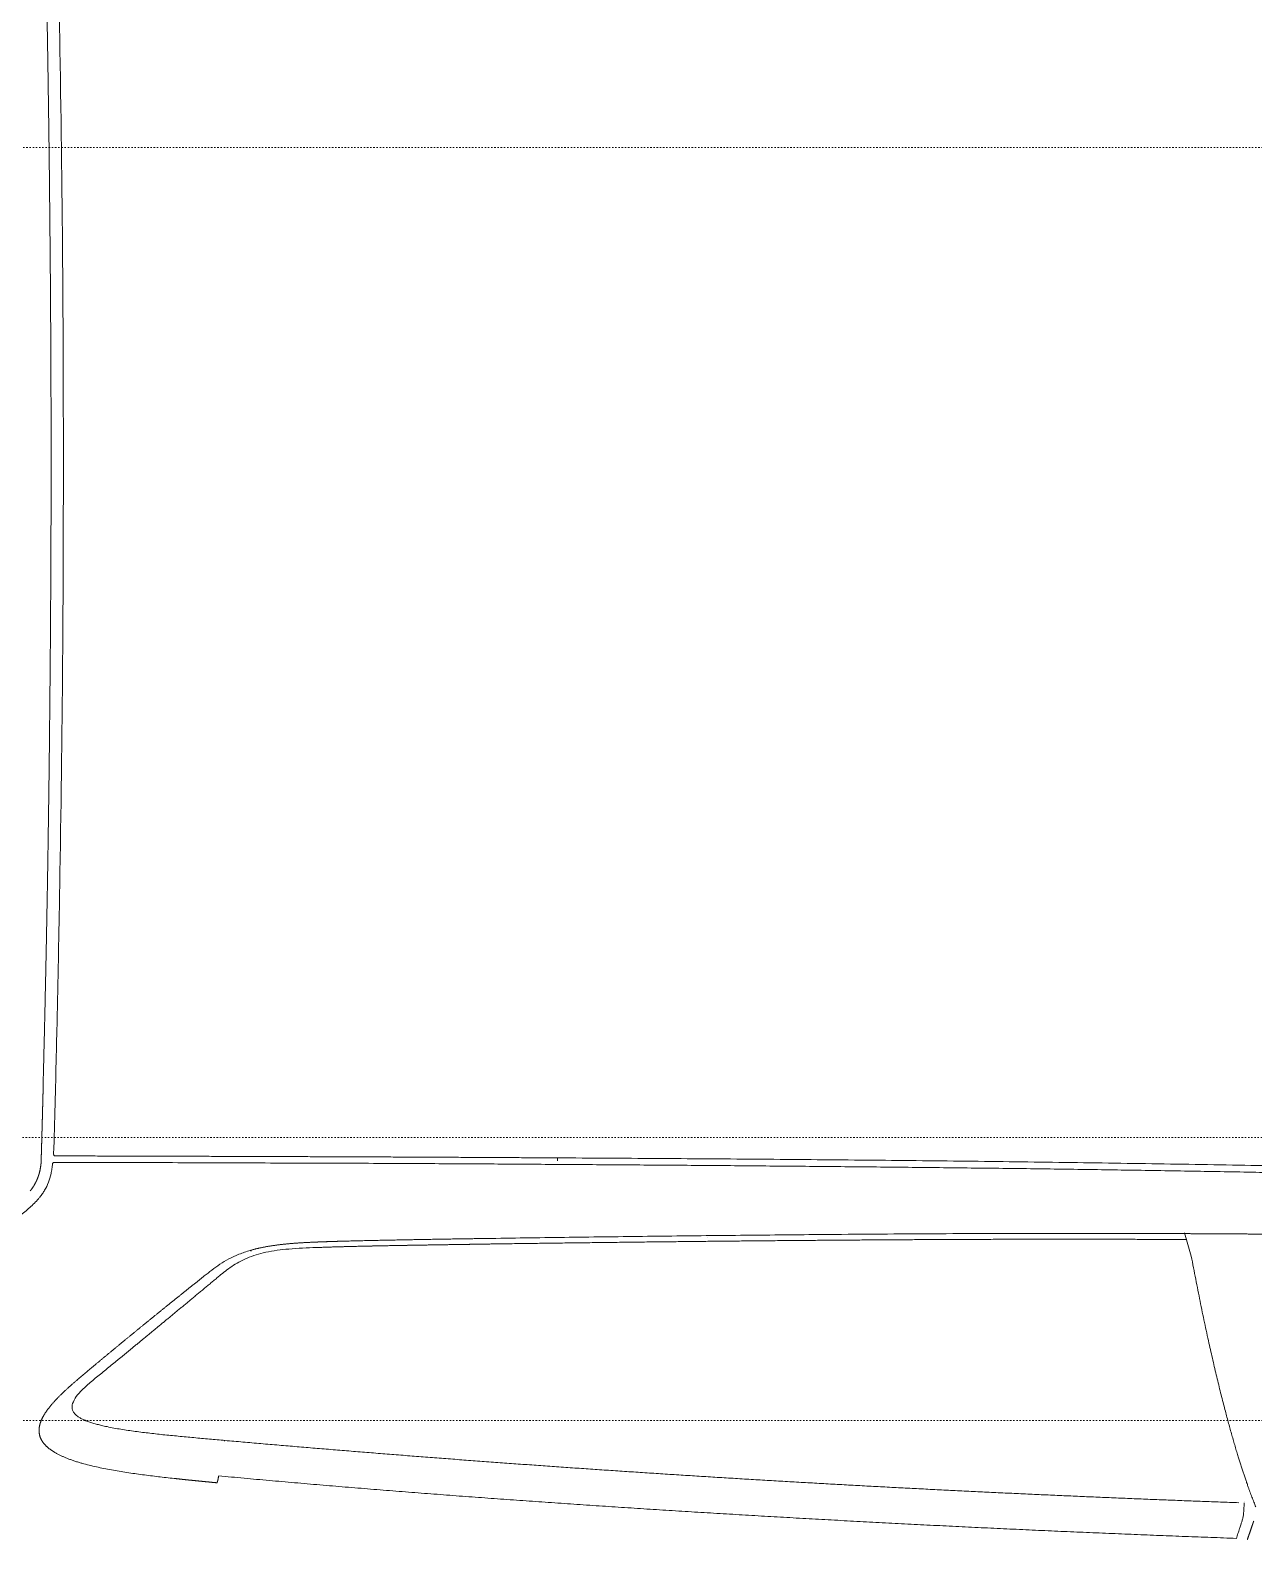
# Model space of a CAD drawing. Extents: x -1417 to 34975, y -245 to 8298.
# Drawn here: x 30925.2 to 31011.7, y 946.1 to 1052.8 of the extents above; entities that cross this region are included whole.
import ezdxf
from ezdxf.xclip import XClip

# ---------------------------------------------------------------- set-up
doc = ezdxf.new("R2010")
doc.units = 0
doc.header["$XCLIPFRAME"] = 0
doc.linetypes.add('DOT2', pattern=[0.125, 0, -0.125])
doc.layers.get('0').update_dxf_attribs({"color": 9, "lineweight": 9})
doc.layers.add('04', color=9, linetype='Continuous', lineweight=9)
doc.layers.add('20', color=9, linetype='DOT2', lineweight=9)

# ---------------------------------------------------------------- blocks, each defined once
blk = doc.blocks.new('p-araba-polo')
at = {"extrusion": (0, 0, -1)}
for p, q in [((2.5099, 0.7363), (2.5099, 0.7363)), ((2.5106, 0.7362), (2.5106, 0.7362)), ((2.506, 0.7354), (2.506, 0.7354)), ((3.2268, 0.6929), (3.2267, 0.6922)), ((3.2323, 0.5693), (3.2323, 0.5693)), ((2.5434, 0.562), (2.5483, 0.5454)), ((2.5562, 0.5502), (2.5465, 0.5502))]:
    blk.add_line(p, q, dxfattribs=at)
for points, degree in [([(2.4993, 0.7493), (2.5002, 0.752), (2.5011, 0.7547), (2.502, 0.7573), (2.5029, 0.7599), (2.5038, 0.7624)], 5), ([(2.5115, 0.7615), (2.6557, 0.7563), (2.7999, 0.7495), (2.9437, 0.7407), (3.0876, 0.7308), (3.2308, 0.7173)], 5), ([(2.5434, 0.562), (2.5342, 0.6108), (2.5249, 0.6534), (2.5156, 0.6892), (2.5065, 0.7179), (2.4978, 0.7393)], 5), ([(2.5059, 0.7364), (2.5061, 0.7389), (2.5063, 0.7414), (2.5064, 0.7439)], 3), ([(2.5064, 0.7439), (2.5063, 0.7414), (2.5061, 0.7389), (2.5059, 0.7364)], 3), ([(2.5099, 0.7363), (2.6125, 0.7326), (2.715, 0.7281), (2.8175, 0.7228), (2.9199, 0.7165), (3.0222, 0.7094), (3.1244, 0.7013), (3.2264, 0.6923)], 7), ([(3.1608, 0.7236), (3.1608, 0.7236), (3.1608, 0.7236), (3.1608, 0.7236)], 3), ([(3.1608, 0.7236), (3.1608, 0.7236), (3.1608, 0.7236), (3.1608, 0.7236)], 3), ([(3.2308, 0.7173), (3.2311, 0.7187), (3.2314, 0.72), (3.2314, 0.7205), (3.2315, 0.7208), (3.2318, 0.7215), (3.232, 0.7222)], 6), ([(3.232, 0.7222), (3.2318, 0.7215), (3.2315, 0.7208), (3.2314, 0.7205), (3.2314, 0.72), (3.2311, 0.7187), (3.2308, 0.7173)], 6), ([(3.2325, 0.7222), (3.2324, 0.7222), (3.2323, 0.7222), (3.2322, 0.7222), (3.2321, 0.7222), (3.232, 0.7222)], 5), ([(3.232, 0.7222), (3.2322, 0.7222), (3.2323, 0.7222), (3.2325, 0.7222)], 3), ([(3.2325, 0.7222), (3.2385, 0.7216), (3.2445, 0.721), (3.2505, 0.7204)], 3), ([(3.2505, 0.7204), (3.2469, 0.7208), (3.2433, 0.7211), (3.2397, 0.7215), (3.2361, 0.7218), (3.2325, 0.7222)], 5), ([(3.2608, 0.7193), (3.2588, 0.7195), (3.2567, 0.7198), (3.2546, 0.72), (3.2526, 0.7202), (3.2505, 0.7204)], 5), ([(3.2505, 0.7204), (3.2539, 0.72), (3.2574, 0.7197), (3.2608, 0.7193)], 3), ([(3.3555, 0.6929), (3.353, 0.6968), (3.3487, 0.7005), (3.3421, 0.7038), (3.3345, 0.7065), (3.3262, 0.7088)], 5), ([(3.2267, 0.6922), (3.2268, 0.6925), (3.2268, 0.6927), (3.2268, 0.6929)], 3), ([(3.3551, 0.6757), (3.3569, 0.679), (3.358, 0.6825), (3.3585, 0.6859), (3.3577, 0.6895), (3.3555, 0.6929)], 5), ([(3.3312, 0.6498), (3.3371, 0.6548), (3.3427, 0.6599), (3.3478, 0.665), (3.3522, 0.6703), (3.3551, 0.6757)], 5), ([(3.2303, 0.5759), (3.2483, 0.5909), (3.2656, 0.6052), (3.2822, 0.619), (3.2983, 0.6322), (3.3135, 0.6446)], 5), ([(3.241, 0.576), (3.2553, 0.5874), (3.2689, 0.5983), (3.282, 0.6089), (3.2949, 0.6194), (3.3073, 0.6297), (3.3195, 0.6398), (3.3312, 0.6498)], 7), ([(3.1618, 0.5559), (3.1389, 0.555), (3.1101, 0.5545), (3.0826, 0.5541), (3.0594, 0.5537), (3.0337, 0.5533)], 5), ([(3.1637, 0.5521), (3.1712, 0.5524), (3.1787, 0.5528), (3.1863, 0.5535), (3.194, 0.5544), (3.2016, 0.5559), (3.2085, 0.5579)], 6), ([(3.2078, 0.5585), (3.2079, 0.5584), (3.208, 0.5583), (3.2082, 0.5582), (3.2083, 0.5581), (3.2084, 0.558), (3.2085, 0.5579)], 6), ([(2.3771, 0.548), (2.4045, 0.5475), (2.432, 0.5471), (2.4594, 0.5467), (2.4869, 0.5464), (2.5143, 0.5462), (2.5418, 0.5461)], 6), ([(2.5418, 0.5461), (2.5518, 0.546), (2.5618, 0.546), (2.5718, 0.5459), (2.5818, 0.5459), (2.5918, 0.5459)], 5), ([(3.0337, 0.5533), (2.9385, 0.552), (2.8431, 0.5509), (2.7476, 0.5501), (2.6519, 0.5497), (2.5562, 0.5502)], 5), ([(2.5915, 0.5459), (2.5915, 0.5459), (2.5915, 0.5459), (2.5915, 0.5459)], 3), ([(2.5915, 0.5459), (2.5915, 0.5459), (2.5915, 0.5459), (2.5915, 0.5459)], 3), ([(2.8854, 0.5489), (2.8854, 0.5489), (2.8854, 0.5488), (2.8854, 0.5488), (2.8854, 0.5488), (2.8854, 0.5488), (2.8854, 0.5488)], 6), ([(2.8854, 0.5488), (2.8854, 0.5488), (2.8854, 0.5488), (2.8854, 0.5488), (2.8854, 0.5488), (2.8854, 0.5489), (2.8854, 0.5489)], 6), ([(3.0349, 0.5494), (3.0524, 0.5496), (3.0699, 0.5499), (3.0873, 0.5502), (3.1049, 0.5505), (3.1223, 0.5509), (3.1397, 0.5513)], 6), ([(3.1397, 0.5513), (3.1445, 0.5514), (3.1493, 0.5516), (3.1541, 0.5517), (3.1589, 0.5519), (3.1637, 0.5521)], 5), ([(3.3565, 0.4974), (3.3569, 0.5005), (3.3575, 0.5036), (3.3584, 0.5064), (3.3595, 0.5091), (3.3609, 0.5115), (3.3624, 0.5138), (3.3641, 0.5159)], 7), ([(2.9913, 0.4945), (2.9913, 0.4944), (2.9914, 0.4941), (2.9914, 0.4937), (2.9914, 0.4931), (2.9914, 0.4925)], 5), ([(2.9914, 0.4925), (2.9914, 0.4929), (2.9914, 0.4932), (2.9914, 0.4935), (2.9914, 0.4938), (2.9914, 0.494)], 5), ([(2.9914, 0.4925), (3.0422, 0.4922), (3.093, 0.4919), (3.1438, 0.4917), (3.1945, 0.4915), (3.2452, 0.4914), (3.2959, 0.4912), (3.3464, 0.4911)], 7), ([(3.3464, 0.4911), (3.3469, 0.4911), (3.3472, 0.4911), (3.3475, 0.4905), (3.3475, 0.4901), (3.3475, 0.4896)], 5), ([(3.3483, 0.4967), (3.3483, 0.4963), (3.3481, 0.496), (3.3478, 0.4958), (3.3474, 0.4958), (3.3469, 0.4958)], 5), ([(3.3561, 0.4874), (3.3561, 0.488), (3.3561, 0.4885), (3.3561, 0.4891), (3.3562, 0.4896), (3.3562, 0.4901), (3.3562, 0.4907), (3.3562, 0.4912)], 7), ([(3.3562, 0.4912), (3.3562, 0.4922), (3.3563, 0.4932), (3.3563, 0.4942), (3.3563, 0.4951), (3.3564, 0.496), (3.3564, 0.4968), (3.3565, 0.4974)], 7), ([(3.3554, 0.4618), (3.3555, 0.4655), (3.3556, 0.4691), (3.3557, 0.4728), (3.3558, 0.4764), (3.3559, 0.4801), (3.356, 0.4837)], 6), ([(3.356, 0.4837), (3.356, 0.4842), (3.356, 0.4848), (3.356, 0.4853), (3.3561, 0.4858), (3.3561, 0.4864), (3.3561, 0.4869), (3.3561, 0.4874)], 7), ([(3.3549, 0.4398), (3.3549, 0.4434), (3.355, 0.4471), (3.3551, 0.4508), (3.3552, 0.4544), (3.3553, 0.4581), (3.3554, 0.4618)], 6), ([(3.3507, 0.2203), (3.3512, 0.257), (3.3517, 0.2937), (3.3524, 0.3304), (3.3531, 0.367), (3.354, 0.4035), (3.3549, 0.4398)], 6), ([(3.3493, 0), (3.3493, 0.0367), (3.3494, 0.0735), (3.3496, 0.1102), (3.3499, 0.1469), (3.3503, 0.1836), (3.3507, 0.2203)], 6), ([(3.3493, 0), (3.3493, -0.0367), (3.3494, -0.0735), (3.3496, -0.1102), (3.3499, -0.1469), (3.3503, -0.1836), (3.3507, -0.2203)], 6), ([(3.3507, -0.2203), (3.3512, -0.257), (3.3517, -0.2937), (3.3524, -0.3304), (3.3531, -0.3669), (3.354, -0.4035), (3.3549, -0.4398)], 6)]:
    blk.add_open_spline(points, degree=degree)
for points, knots in [([(2.5115, 0.7615), (2.5111, 0.7603), (2.5104, 0.7581), (2.5093, 0.7549), (2.5084, 0.7521), (2.5077, 0.7497), (2.5072, 0.7482), (2.507, 0.7475)], [0, 0, 0, 0, 0.25, 0.500004, 0.695088, 0.845111, 1, 1, 1, 1]), ([(2.507, 0.7475), (2.5069, 0.7471), (2.5067, 0.7464), (2.5065, 0.7452), (2.5065, 0.7443), (2.5064, 0.7439)], [0, 0, 0, 0, 0.338909, 0.661562, 1, 1, 1, 1]), ([(2.9293, 0.7407), (2.9293, 0.7407), (2.9293, 0.7407), (2.9293, 0.7407), (2.9293, 0.7407), (2.9293, 0.7407), (2.9293, 0.7407)], [0, 0, 0, 0, 1, 1, 1, 1, 1, 1, 1]), ([(2.9527, 0.7392), (2.9527, 0.7392), (2.9527, 0.7392), (2.9527, 0.7392), (2.9527, 0.7392), (2.9527, 0.7392), (2.9527, 0.7392)], [0, 0, 0, 0, 1, 1, 1, 1, 1, 1, 1]), ([(2.9527, 0.7392), (2.9527, 0.7392), (2.9527, 0.7392), (2.9527, 0.7392), (2.9527, 0.7392), (2.9527, 0.7392), (2.9527, 0.7392)], [0, 0, 0, 0, 1, 1, 1, 1, 1, 1, 1]), ([(3.2608, 0.7193), (3.2646, 0.7189), (3.2721, 0.7181), (3.2833, 0.7167), (3.2944, 0.7152), (3.3053, 0.7134), (3.3161, 0.7114), (3.3228, 0.7096), (3.3262, 0.7088)], [0, 0, 0, 0, 0.1667, 0.333452, 0.500295, 0.667229, 0.833987, 1, 1, 1, 1]), ([(3.2703, 0.6882), (3.2666, 0.6885), (3.2594, 0.6893), (3.2484, 0.6903), (3.2374, 0.6913), (3.2301, 0.6919), (3.2264, 0.6923)], [0, 0, 0, 0, 0.249999, 0.5, 0.749999, 1, 1, 1, 1]), ([(3.3109, 0.6823), (3.3094, 0.6826), (3.3062, 0.6833), (3.3012, 0.6842), (3.2962, 0.685), (3.2911, 0.6857), (3.2859, 0.6864), (3.2807, 0.687), (3.2755, 0.6876), (3.272, 0.688), (3.2703, 0.6882)], [0, 0, 0, 0, 0.124983, 0.249975, 0.374973, 0.499975, 0.624979, 0.749985, 0.874992, 1, 1, 1, 1]), ([(3.3301, 0.6755), (3.3295, 0.6759), (3.3283, 0.6767), (3.326, 0.6778), (3.3234, 0.6788), (3.3205, 0.6798), (3.3175, 0.6807), (3.3143, 0.6815), (3.3121, 0.6821), (3.3109, 0.6823)], [0, 0, 0, 0, 0.142893, 0.285782, 0.428638, 0.571491, 0.714341, 0.857166, 1, 1, 1, 1]), ([(3.3341, 0.6661), (3.3342, 0.6668), (3.3346, 0.668), (3.3344, 0.6699), (3.3338, 0.6718), (3.3324, 0.6737), (3.3309, 0.6749), (3.3301, 0.6755)], [0, 0, 0, 0, 0.200067, 0.400113, 0.600121, 0.800083, 1, 1, 1, 1]), ([(3.3273, 0.6565), (3.3288, 0.6581), (3.3319, 0.6613), (3.3333, 0.6645), (3.3341, 0.6661)], [0, 0, 0, 0, 0.500141, 1, 1, 1, 1]), ([(3.3135, 0.6446), (3.316, 0.6466), (3.3209, 0.6506), (3.3252, 0.6545), (3.3273, 0.6565)], [0, 0, 0, 0, 0.500033, 1, 1, 1, 1]), ([(3.241, 0.576), (3.2393, 0.5746), (3.2357, 0.5718), (3.2301, 0.5677), (3.2238, 0.5639), (3.2167, 0.5605), (3.2112, 0.5588), (3.2085, 0.5579)], [0, 0, 0, 0, 0.202487, 0.403363, 0.602843, 0.801427, 1, 1, 1, 1]), ([(3.1618, 0.5559), (3.1683, 0.5561), (3.1805, 0.5566), (3.1975, 0.5588), (3.2114, 0.5631), (3.222, 0.5691), (3.2275, 0.5736), (3.2303, 0.5759)], [0, 0, 0, 0, 0.229948, 0.430851, 0.618309, 0.809628, 1, 1, 1, 1]), ([(3.0337, 0.5533), (3.0442, 0.5535), (3.0654, 0.5538), (3.0977, 0.5543), (3.1299, 0.5549), (3.1514, 0.5555), (3.1618, 0.5559)], [0, 0, 0, 0, 0.244881, 0.495799, 0.755099, 1, 1, 1, 1]), ([(2.5918, 0.5459), (2.5834, 0.5459), (2.5668, 0.5459), (2.5501, 0.546), (2.5418, 0.5461)], [0, 0, 0, 0, 0.499895, 1, 1, 1, 1]), ([(3.0349, 0.5494), (3.0165, 0.5491), (2.9796, 0.5486), (2.9243, 0.5479), (2.869, 0.5473), (2.8075, 0.5467), (2.7397, 0.5462), (2.6658, 0.5458), (2.6164, 0.5459), (2.5918, 0.5459)], [0, 0, 0, 0, 0.125016, 0.250021, 0.375012, 0.500001, 0.666615, 0.833283, 1, 1, 1, 1]), ([(3.1397, 0.5513), (3.131, 0.5511), (3.1136, 0.5507), (3.0874, 0.5502), (3.0611, 0.5498), (3.0436, 0.5495), (3.0349, 0.5494)], [0, 0, 0, 0, 0.249999, 0.499999, 0.75, 1, 1, 1, 1]), ([(3.1637, 0.5521), (3.1617, 0.552), (3.1577, 0.5518), (3.1517, 0.5516), (3.1467, 0.5515), (3.1433, 0.5514), (3.1417, 0.5514), (3.1409, 0.5513), (3.1403, 0.5513), (3.1399, 0.5513), (3.1397, 0.5513)], [0, 0, 0, 0, 0.249862, 0.499819, 0.749912, 0.875014, 0.92503, 0.955027, 0.977518, 1, 1, 1, 1]), ([(3.3572, 0.5202), (3.3577, 0.5208), (3.3587, 0.522), (3.3608, 0.5242), (3.3635, 0.5269), (3.367, 0.5299), (3.3705, 0.5327), (3.3741, 0.5354), (3.379, 0.5388), (3.3828, 0.5413), (3.3853, 0.5429)], [0, 0, 0, 0, 0.060335, 0.124578, 0.249278, 0.374233, 0.499321, 0.624409, 0.749543, 1, 1, 1, 1]), ([(3.3483, 0.4967), (3.3484, 0.4979), (3.3487, 0.5002), (3.3495, 0.5047), (3.351, 0.5099), (3.3533, 0.5145), (3.3554, 0.5178), (3.3566, 0.5194), (3.3572, 0.5202)], [0, 0, 0, 0, 0.125989, 0.249779, 0.499456, 0.749332, 0.870647, 1, 1, 1, 1]), ([(2.9914, 0.4925), (2.9681, 0.4926), (2.9215, 0.4929), (2.8515, 0.4934), (2.7815, 0.494), (2.7115, 0.4947), (2.6414, 0.4956), (2.5713, 0.4966), (2.5012, 0.4978), (2.4311, 0.4992), (2.361, 0.501), (2.2908, 0.5031), (2.2441, 0.5049), (2.2208, 0.5057)], [0, 0, 0, 0, 0.090909, 0.181819, 0.272729, 0.363638, 0.454547, 0.545456, 0.636366, 0.727274, 0.818182, 0.909092, 1, 1, 1, 1]), ([(2.3554, 0.506), (2.3703, 0.5056), (2.4001, 0.5048), (2.4448, 0.5038), (2.4895, 0.5028), (2.5342, 0.502), (2.5789, 0.5013), (2.6236, 0.5006), (2.6682, 0.5), (2.7129, 0.4995), (2.7575, 0.499), (2.8022, 0.4986), (2.8468, 0.4982), (2.8914, 0.4978), (2.936, 0.4975), (2.9805, 0.4972), (3.0251, 0.4969), (3.0696, 0.4966), (3.0993, 0.4965), (3.1141, 0.4964)], [0, 0, 0, 0, 0.058823, 0.117647, 0.17647, 0.235294, 0.294117, 0.352941, 0.411764, 0.470588, 0.529411, 0.588235, 0.647058, 0.705882, 0.764706, 0.823529, 0.882353, 0.941176, 1, 1, 1, 1]), ([(3.1141, 0.4964), (3.1335, 0.4963), (3.1724, 0.4962), (3.2307, 0.496), (3.2791, 0.4958), (3.3179, 0.4958), (3.3372, 0.4958), (3.3469, 0.4958)], [0, 0, 0, 0, 0.250049, 0.500074, 0.750085, 0.874591, 1, 1, 1, 1]), ([(3.2865, 0.4958), (3.2865, 0.4958), (3.2865, 0.4958), (3.2865, 0.4958), (3.2865, 0.4958), (3.2865, 0.4958), (3.2865, 0.4958)], [0, 0, 0, 0, 1, 1, 1, 1, 1, 1, 1]), ([(3.2865, 0.4958), (3.2865, 0.4958), (3.2865, 0.4958), (3.2865, 0.4958), (3.2865, 0.4958), (3.2865, 0.4958), (3.2865, 0.4958)], [0, 0, 0, 0, 1, 1, 1, 1, 1, 1, 1]), ([(3.3038, 0.4958), (3.3038, 0.4958), (3.3038, 0.4958), (3.3038, 0.4958), (3.3038, 0.4958), (3.3038, 0.4958), (3.3038, 0.4958)], [0, 0, 0, 0, 1, 1, 1, 1, 1, 1, 1]), ([(3.3038, 0.4958), (3.3038, 0.4958), (3.3038, 0.4958), (3.3038, 0.4958), (3.3038, 0.4958), (3.3038, 0.4958), (3.3038, 0.4958)], [0, 0, 0, 0, 1, 1, 1, 1, 1, 1, 1]), ([(3.3475, 0.4896), (3.3475, 0.49), (3.3475, 0.4908), (3.3468, 0.491), (3.3464, 0.4911)], [0, 0, 0, 0, 0.548693, 1, 1, 1, 1]), ([(3.3469, 0.4958), (3.347, 0.4958), (3.3472, 0.4958), (3.3475, 0.4958), (3.3479, 0.4959), (3.3482, 0.4962), (3.3483, 0.4965), (3.3483, 0.4967)], [0, 0, 0, 0, 0.126989, 0.253376, 0.501595, 0.750756, 1, 1, 1, 1]), ([(3.3562, 0.4912), (3.3562, 0.4906), (3.3562, 0.4894), (3.3561, 0.4878), (3.3561, 0.4864), (3.3561, 0.4854), (3.356, 0.4845), (3.356, 0.484), (3.356, 0.4837)], [0, 0, 0, 0, 0.252172, 0.502148, 0.651132, 0.794911, 0.894758, 1, 1, 1, 1]), ([(3.3406, 0), (3.3406, 0.0157), (3.3407, 0.0471), (3.3408, 0.0942), (3.3414, 0.1788), (3.3425, 0.2677), (3.3443, 0.3606), (3.3454, 0.4121), (3.3465, 0.4551), (3.3471, 0.4781), (3.3475, 0.4896)], [0, 0, 0, 0, 0.095818, 0.191637, 0.287456, 0.612278, 0.734598, 0.85691, 0.928456, 1, 1, 1, 1]), ([(3.3406, 0), (3.3406, -0.0157), (3.3407, -0.0471), (3.3408, -0.0942), (3.3414, -0.1788), (3.3425, -0.2677), (3.3443, -0.3606), (3.3454, -0.4121), (3.3465, -0.4551), (3.3471, -0.4781), (3.3475, -0.4896)], [0, 0, 0, 0, 0.095818, 0.191637, 0.287456, 0.612278, 0.734598, 0.85691, 0.928456, 1, 1, 1, 1])]:
    blk.add_open_spline(points, degree=3, knots=knots)
blk = doc.blocks.new('catikatirevizepergole-krt')
for points in [[(-30, 270), (-30, 200), (-800, 200), (-800, 270)], [(-30, 180), (-30, 110), (-800, 110), (-800, 180)]]:
    blk.add_lwpolyline(points, close=True)

msp = doc.modelspace()

# ---------------------------------------------------------------- block references
at = {"layer": '04'}
ref = msp.add_blockref('p-araba-polo', (31261.57, 1022.31), dxfattribs=dict(at, xscale=100, yscale=100, zscale=100, rotation=180))
XClip(ref).set_block_clipping_path([(-0.0924763951, -0.9835002962), (4.0650970395, 0.9845199444)])
at = {"layer": '20'}
msp.add_blockref('catikatirevizepergole-krt', (31648.84, 774.5), dxfattribs=at)

doc.saveas('drawing.dxf')
